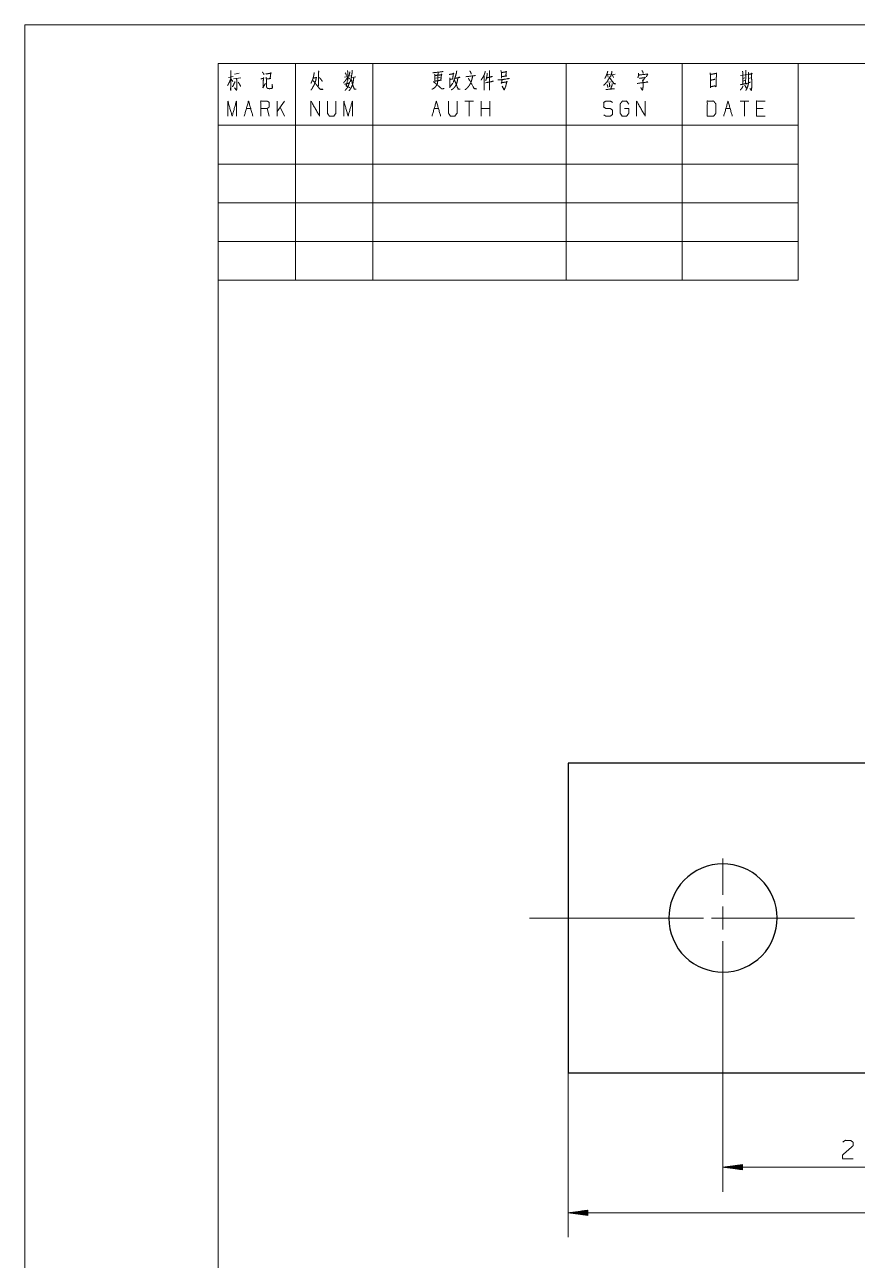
# Model space of a CAD drawing. Header units: millimetres. Extents: x 0 to 210, y 0 to 297.
# Drawn here: x 0 to 107.6, y 137.3 to 297 of the extents above; entities that cross this region are included whole.
import ezdxf

# ---------------------------------------------------------------- set-up
doc = ezdxf.new("R2010")
doc.units = ezdxf.units.MM
doc.layers.add('101', color=7, linetype='Continuous', true_color=0xffffff)

msp = doc.modelspace()

# ---------------------------------------------------------------- linework, layer by layer
at = {"layer": '101', "color": 133, "linetype": 'Continuous', "lineweight": 18}
for p, q in [((210, 297), (0, 297)), ((0, 297), (0, 0)), ((25, 292), (100, 292)), ((25, 292), (100, 292)), ((25, 292), (100, 292)), ((25, 292), (25, 5)), ((205, 292), (25, 292)), ((25, 292), (25, 264)), ((35, 292), (35, 264)), ((45, 292), (45, 264)), ((70, 292), (70, 264)), ((85, 292), (85, 264)), ((100, 292), (100, 264)), ((25, 284), (100, 284)), ((25, 279), (100, 279)), ((25, 274), (100, 274)), ((25, 269), (100, 269)), ((25, 264), (100, 264))]:
    msp.add_line(p, q, dxfattribs=at)
at = {"layer": '101', "color": 72, "linetype": 'Continuous', "lineweight": 18}
for p, q in [((27.13, 290.61), (27.71, 290.74)), ((75.25, 290.57), (75.67, 290.63)), ((75.82, 290.51), (76.35, 290.61)), ((26.34, 290.18), (26.96, 290.3)), ((26.7, 289.95), (26.92, 289.68)), ((26.99, 289.99), (27.95, 290.14)), ((41.34, 290.22), (42.13, 290.38)), ((42.25, 290.16), (42.79, 290.28)), ((53.17, 290.09), (53.7, 290.18)), ((54.91, 288.87), (55.37, 289.43)), ((75.35, 290.55), (75.45, 290.24)), ((75.83, 289.64), (75.37, 289.56)), ((75.98, 290.49), (76.11, 290.16)), ((92.56, 290.43), (93.43, 290.55)), ((92.84, 290.07), (93.11, 290.14)), ((92.86, 289.72), (93.09, 289.78)), ((93.6, 290.05), (93.85, 290.12)), ((28.66, 286.17), (29.22, 286.17)), ((31.62, 285.18), (31.34, 286.17)), ((33.59, 287.14), (32.63, 285.78)), ((32.63, 285.18), (32.63, 287.14)), ((33.59, 285.18), (33.04, 286.36)), ((52.94, 286.17), (53.49, 286.17)), ((58.02, 287.14), (56.9, 287.14)), ((57.46, 287.14), (57.46, 285.18)), ((59.02, 285.18), (59.02, 287.14)), ((60.14, 286.17), (59.02, 286.17)), ((60.14, 285.18), (60.14, 287.14)), ((90.65, 286.17), (91.2, 286.17)), ((93.6, 287.14), (92.49, 287.14)), ((93.05, 287.14), (93.05, 285.18)), ((95.45, 286.17), (94.61, 286.17))]:
    msp.add_line(p, q, dxfattribs=at)
at = {"layer": '101', "color": 7, "linetype": 'Continuous', "lineweight": 25}
for p, q in [((150.27, 201.57), (70.27, 201.57)), ((70.27, 201.57), (70.27, 161.57)), ((70.27, 161.57), (150.27, 161.57))]:
    msp.add_line(p, q, dxfattribs=at)
at = {"layer": '101', "color": 151, "linetype": 'Continuous', "lineweight": 18}
for p, q in [((90.27, 184.57), (90.27, 189.27)), ((90.27, 180.07), (90.27, 183.07)), ((87.27, 181.57), (82.57, 181.57)), ((84.77, 181.57), (87.77, 181.57)), ((88.77, 181.57), (91.77, 181.57)), ((89.27, 181.57), (107.27, 181.57)), ((93.27, 181.57), (107.27, 181.57)), ((90.27, 178.57), (90.27, 173.87))]:
    msp.add_line(p, q, dxfattribs=at)
at = {"layer": '101', "color": 22, "linetype": 'Continuous', "lineweight": 18}
for p, q in [((90.27, 173.87), (90.27, 146.19)), ((70.27, 161.57), (70.27, 140.31)), ((92.81, 149.7), (90.27, 149.37)), ((90.27, 149.37), (92.81, 149.03)), ((130.27, 149.37), (90.27, 149.37)), ((92.81, 149.39), (90.46, 149.39)), ((92.81, 149.34), (90.46, 149.34)), ((92.81, 149.45), (90.85, 149.45)), ((92.81, 149.29), (90.85, 149.29)), ((92.81, 149.5), (91.24, 149.5)), ((92.81, 149.24), (91.24, 149.24)), ((92.81, 149.55), (91.62, 149.55)), ((92.81, 149.19), (91.62, 149.19)), ((92.81, 149.6), (92.01, 149.6)), ((92.81, 149.14), (92.01, 149.14)), ((92.81, 149.65), (92.39, 149.65)), ((92.81, 149.09), (92.39, 149.09)), ((92.81, 149.7), (92.78, 149.7)), ((92.81, 149.7), (92.78, 149.7)), ((92.81, 149.04), (92.78, 149.04)), ((92.81, 149.04), (92.78, 149.04)), ((92.81, 149.03), (92.81, 149.7)), ((72.81, 143.82), (70.27, 143.49)), ((72.81, 143.72), (72.01, 143.72)), ((72.81, 143.77), (72.39, 143.77)), ((72.81, 143.82), (72.78, 143.82)), ((72.81, 143.82), (72.78, 143.82)), ((72.81, 143.15), (72.81, 143.82)), ((70.27, 143.49), (150.27, 143.49)), ((70.27, 143.49), (72.81, 143.15)), ((72.81, 143.51), (70.46, 143.51)), ((72.81, 143.46), (70.46, 143.46)), ((72.81, 143.56), (70.85, 143.56)), ((72.81, 143.41), (70.85, 143.41)), ((72.81, 143.61), (71.24, 143.61)), ((72.81, 143.36), (71.24, 143.36)), ((72.81, 143.66), (71.62, 143.66)), ((72.81, 143.31), (71.62, 143.31)), ((72.81, 143.26), (72.01, 143.26)), ((72.81, 143.21), (72.39, 143.21)), ((72.81, 143.16), (72.78, 143.16)), ((72.81, 143.16), (72.78, 143.16))]:
    msp.add_line(p, q, dxfattribs=at)
at = {"layer": '101', "color": 7, "linetype": 'Continuous', "lineweight": 25}
for start, end in [(28.6479, 208.6479), (208.6479, 28.6479)]:
    msp.add_arc((90.27, 181.57), 7, start, end, dxfattribs=at)
at = {"layer": '101', "color": 72, "linetype": 'Continuous', "lineweight": 18}
for points, knots in [([(26.67, 291.07), (26.66, 288.89), (26.63, 288.5), (26.61, 288.71), (26.64, 288.94)], [0, 0, 0.723303, 0.854546, 0.923601, 1, 1]), ([(30.7, 290.88), (30.87, 290.72), (30.92, 290.63), (30.92, 290.53), (30.9, 290.67)], [0, 0, 0.413146, 0.573572, 0.750721, 1, 1]), ([(31.19, 290.63), (31.87, 290.74), (31.82, 290.8), (31.73, 290.05), (31.82, 290.05), (31.25, 289.99)], [0, 0, 0.313958, 0.349012, 0.694882, 0.735357, 1, 1]), ([(37.43, 290.84), (37.42, 290.72), (37.34, 290.3), (37.26, 290.01), (37.18, 289.8), (37.09, 289.6), (37.01, 289.43)], [0, 0, 0.084498, 0.36853, 0.573114, 0.721457, 0.873368, 1, 1]), ([(37.97, 291.05), (38.02, 290.94), (38, 290.84), (37.99, 289.12), (37.97, 289.23), (38, 289.45)], [0, 0, 0.049543, 0.095606, 0.852767, 0.898838, 1, 1]), ([(41.43, 290.8), (41.56, 290.57), (41.59, 290.43)], [0, 0, 0.640221, 1, 1]), ([(41.73, 291.07), (41.76, 290.92), (41.76, 289.78), (41.73, 289.93), (41.76, 290.05)], [0, 0, 0.094654, 0.823636, 0.91829, 1, 1]), ([(42.03, 290.92), (42.03, 290.82), (41.91, 290.34)], [0, 0, 0.174301, 1, 1]), ([(42.33, 291.11), (42.33, 290.98), (42.32, 290.76), (42.27, 290.47), (42.23, 290.16), (42.17, 289.91), (42.1, 289.68), (42.08, 289.62)], [0, 0, 0.081852, 0.232243, 0.425429, 0.63211, 0.800313, 0.957953, 1, 1]), ([(53.44, 290.84), (53.42, 290.18), (53.41, 289.85), (53.39, 289.66), (53.38, 289.56), (53.36, 289.43), (53.32, 289.31), (53.27, 289.2), (53.14, 289.02), (53, 288.85), (52.79, 288.73), (52.69, 288.67), (52.65, 288.65)], [0, 0, 0.263783, 0.395771, 0.470171, 0.511786, 0.56157, 0.614019, 0.658777, 0.749614, 0.837596, 0.932985, 0.980677, 1, 1]), ([(52.76, 290.82), (52.82, 290.78), (52.85, 290.8), (54.11, 290.94), (54.07, 290.96), (53.92, 290.92)], [0, 0, 0.045522, 0.068286, 0.872626, 0.90344, 1, 1]), ([(53, 290.59), (53.04, 290.41), (53.04, 289.66), (53.03, 289.7), (53.89, 289.85), (53.8, 289.85), (53.89, 290.63), (53.92, 290.57), (53.87, 290.53), (53.04, 290.43)], [0, 0, 0.051663, 0.252803, 0.264656, 0.500971, 0.524672, 0.738301, 0.756829, 0.773117, 1, 1]), ([(54.88, 290.57), (55.47, 290.67), (55.41, 290.74), (55.34, 290.01), (55.41, 290.01), (54.97, 289.93), (54.94, 290.12), (54.97, 289.89), (54.96, 288.96)], [0, 0, 0.181366, 0.207406, 0.429567, 0.451891, 0.588199, 0.645735, 0.715777, 1, 1]), ([(55.85, 291.05), (55.82, 290.8), (55.73, 290.47), (55.62, 290.12), (55.53, 289.89), (55.47, 289.72), (55.41, 289.58)], [0, 0, 0.162457, 0.385014, 0.625897, 0.784413, 0.898493, 1, 1]), ([(57.56, 291.03), (57.66, 290.84), (57.71, 290.72), (57.74, 290.59)], [0, 0, 0.450481, 0.729637, 1, 1]), ([(59.55, 290.98), (59.48, 290.72), (59.38, 290.47), (59.26, 290.24), (59.14, 290.05), (59, 289.85)], [0, 0, 0.21836, 0.428744, 0.629221, 0.801494, 1, 1]), ([(59.8, 290.72), (59.76, 290.38), (59.7, 290.09), (59.64, 289.89), (59.6, 289.76)], [0, 0, 0.34211, 0.644851, 0.86512, 1, 1]), ([(60.08, 291.07), (60.12, 290.98), (60.09, 291.03), (60.11, 288.54), (60.09, 288.73), (60.11, 289.04)], [0, 0, 0.029975, 0.04619, 0.840789, 0.900562, 1, 1]), ([(61.57, 291.07), (61.63, 290.82), (61.63, 290.09), (61.63, 290.28), (62.33, 290.38), (62.21, 290.38), (62.24, 290.9), (62.26, 290.98), (62.29, 290.92), (62.19, 290.9), (61.63, 290.82)], [0, 0, 0.076614, 0.294117, 0.350048, 0.563214, 0.598361, 0.753971, 0.779215, 0.799829, 0.831205, 1, 1]), ([(75.37, 290.98), (75.35, 290.84), (75.23, 290.53), (75.13, 290.28), (75.01, 290.07)], [0, 0, 0.148006, 0.485257, 0.758321, 1, 1]), ([(75.91, 290.98), (75.92, 290.88), (75.75, 290.3)], [0, 0, 0.147218, 1, 1]), ([(79.34, 290.74), (79.34, 290.51), (79.33, 290.34), (79.3, 290.22), (79.27, 290.12)], [0, 0, 0.361949, 0.626223, 0.829034, 1, 1]), ([(79.34, 290.49), (80.57, 290.63), (80.56, 290.67), (80.37, 290.26)], [0, 0, 0.712481, 0.737756, 1, 1]), ([(79.78, 291.09), (79.89, 290.96), (79.93, 290.86), (79.96, 290.69)], [0, 0, 0.364604, 0.619196, 1, 1]), ([(88.61, 290.8), (88.64, 290.59), (88.66, 290.14), (88.67, 289.66), (88.67, 289.6), (88.67, 288.83), (88.67, 288.98), (89.24, 289.1), (89.36, 288.96), (89.39, 289.14), (89.39, 289.39), (89.4, 289.87), (89.42, 290.36), (89.42, 290.78), (89.43, 290.72), (88.66, 290.57)], [0, 0, 0.037589, 0.119519, 0.205166, 0.216331, 0.354043, 0.380097, 0.485125, 0.518622, 0.552532, 0.597196, 0.682843, 0.77221, 0.846648, 0.858119, 1, 1]), ([(92.8, 290.98), (92.83, 290.86), (92.83, 289.31)], [0, 0, 0.075954, 1, 1]), ([(93.21, 291.11), (93.24, 290.98), (93.19, 289.37)], [0, 0, 0.073211, 1, 1]), ([(93.55, 290.82), (93.59, 290.59), (93.59, 290.14), (93.57, 289.64), (93.55, 289.33), (93.47, 289), (93.38, 288.79), (93.22, 288.48)], [0, 0, 0.096217, 0.285187, 0.491418, 0.620825, 0.76157, 0.854869, 1, 1]), ([(93.59, 290.57), (94.03, 290.67), (93.98, 290.74), (93.98, 290.05), (94, 289.12), (93.98, 288.77), (93.97, 288.56), (93.95, 288.5), (93.74, 288.77), (93.94, 288.58)], [0, 0, 0.13308, 0.155522, 0.357051, 0.631901, 0.735808, 0.797028, 0.815849, 0.918301, 1, 1]), ([(26.67, 290.16), (26.6, 289.91), (26.48, 289.62), (26.35, 289.35), (26.23, 289.14)], [0, 0, 0.233514, 0.515368, 0.78555, 1, 1]), ([(27.18, 289.66), (27.17, 289.58), (26.86, 288.96)], [0, 0, 0.108202, 1, 1]), ([(27.37, 289.99), (27.42, 289.87), (27.42, 288.83), (27.4, 288.6), (27.39, 288.52), (27.11, 288.85), (27.39, 288.56)], [0, 0, 0.056947, 0.504404, 0.603051, 0.639405, 0.826366, 1, 1]), ([(27.61, 289.58), (27.87, 289.16), (27.92, 289), (27.81, 289.27)], [0, 0, 0.516563, 0.696901, 1, 1]), ([(30.53, 289.99), (30.92, 290.09), (30.86, 290.16), (30.83, 288.96), (30.77, 288.83), (31.12, 289.41)], [0, 0, 0.158008, 0.19221, 0.673433, 0.728446, 1, 1]), ([(31.22, 290.22), (31.25, 289.91), (31.25, 289.2), (31.27, 288.98), (31.3, 288.87), (31.34, 288.81), (31.41, 288.77), (31.53, 288.75), (31.66, 288.73), (32.03, 288.79), (32, 289.33), (32, 288.79)], [0, 0, 0.097093, 0.316208, 0.387239, 0.42073, 0.444406, 0.470581, 0.507596, 0.549105, 0.664641, 0.832445, 1, 1]), ([(37.28, 290.09), (37.75, 290.18), (37.71, 290.22), (37.68, 290.03), (37.62, 289.76), (37.56, 289.6), (37.48, 289.37), (37.4, 289.18), (37.28, 288.98), (37.2, 288.81), (37.02, 288.56)], [0, 0, 0.202443, 0.228131, 0.308408, 0.425631, 0.500403, 0.604281, 0.689483, 0.790714, 0.870506, 1, 1]), ([(37.28, 289.8), (38.22, 288.62), (38.56, 288.65), (38.54, 288.65), (38.24, 288.67), (38.08, 288.81)], [0, 0, 0.632183, 0.773704, 0.779845, 0.909108, 1, 1]), ([(38.1, 290.16), (38.13, 290.14), (38.4, 289.8), (38.47, 289.68)], [0, 0, 0.059448, 0.761031, 1, 1]), ([(41.75, 290.24), (41.62, 290.01), (41.48, 289.8), (41.35, 289.64), (41.22, 289.49)], [0, 0, 0.287221, 0.555142, 0.786181, 1, 1]), ([(41.34, 289.31), (41.97, 289.45), (41.98, 289.64), (41.98, 289.56), (41.91, 289.31), (41.81, 289.04), (41.7, 288.83), (41.59, 288.71), (41.48, 288.58), (41.41, 288.52)], [0, 0, 0.30447, 0.39258, 0.431622, 0.553714, 0.689469, 0.798362, 0.878841, 0.954752, 1, 1]), ([(41.72, 289.66), (41.56, 289.08), (41.66, 289.04), (41.78, 289), (41.89, 288.94), (42.04, 288.85)], [0, 0, 0.5291, 0.62629, 0.735524, 0.852093, 1, 1]), ([(41.76, 290.2), (41.94, 290.07), (42.03, 289.97)], [0, 0, 0.613122, 1, 1]), ([(42.54, 290.16), (42.49, 289.8), (42.45, 289.56), (42.41, 289.35), (42.35, 289.16), (42.23, 288.91), (42.13, 288.73), (42.01, 288.56), (41.92, 288.48)], [0, 0, 0.19438, 0.332636, 0.448614, 0.555649, 0.70616, 0.822692, 0.933847, 1, 1]), ([(42.22, 289.89), (42.25, 289.85), (42.39, 289.27), (42.49, 289), (42.6, 288.71), (42.63, 288.65), (42.85, 288.67), (42.63, 288.69), (42.55, 288.81)], [0, 0, 0.026721, 0.341749, 0.493483, 0.655465, 0.691641, 0.80784, 0.924039, 1, 1]), ([(52.82, 289.6), (52.89, 289.6), (53.17, 289.37), (53.41, 289.16), (53.63, 288.98), (53.9, 288.71), (54.23, 288.75), (53.92, 288.71), (53.82, 288.79)], [0, 0, 0.033467, 0.197839, 0.340788, 0.472468, 0.649452, 0.797921, 0.939753, 1, 1]), ([(55.98, 290.12), (55.98, 289.99), (55.92, 289.66), (55.86, 289.47), (55.81, 289.31), (55.73, 289.16), (55.65, 289.02), (55.54, 288.87), (55.31, 288.67), (55.13, 288.58)], [0, 0, 0.067236, 0.249298, 0.354996, 0.450079, 0.537949, 0.629663, 0.725721, 0.894899, 1, 1]), ([(55.54, 289.8), (55.59, 289.78), (56.04, 288.67), (56.32, 288.65), (56.06, 288.71), (55.98, 288.83)], [0, 0, 0.024909, 0.644018, 0.787117, 0.926016, 1, 1]), ([(55.62, 290.07), (56.27, 290.2), (56.2, 290.22), (56.08, 290.18)], [0, 0, 0.769962, 0.857327, 1, 1]), ([(57.88, 290.32), (57.88, 290.2), (57.81, 289.91), (57.74, 289.68), (57.65, 289.43), (57.52, 289.23), (57.5, 289.18), (57.42, 289.08), (57.31, 288.94), (57.18, 288.81), (57.06, 288.69), (56.93, 288.58)], [0, 0, 0.060656, 0.206644, 0.323463, 0.452143, 0.571976, 0.593424, 0.659716, 0.74639, 0.834816, 0.918178, 1, 1]), ([(57.02, 290.28), (58.29, 290.43), (58.21, 290.45), (58.12, 290.41)], [0, 0, 0.872478, 0.933903, 1, 1]), ([(57.34, 290.05), (57.4, 290.01), (58.1, 288.75), (58.43, 288.69), (58.12, 288.77), (58.02, 288.89)], [0, 0, 0.030854, 0.652647, 0.79375, 0.930716, 1, 1]), ([(59.38, 290.41), (59.39, 289.16), (59.39, 288.56), (59.38, 288.69), (59.39, 288.91)], [0, 0, 0.565717, 0.839123, 0.896086, 1, 1]), ([(59.57, 289.49), (60.61, 289.7), (60.53, 289.72), (60.4, 289.66)], [0, 0, 0.826976, 0.886334, 1, 1]), ([(59.8, 290.14), (60.47, 290.32), (60.4, 290.32), (60.28, 290.26)], [0, 0, 0.772509, 0.853435, 1, 1]), ([(61.18, 289.87), (61.37, 289.87), (61.75, 289.91), (62.68, 290.05), (62.58, 290.07), (62.43, 290.03)], [0, 0, 0.10704, 0.322386, 0.855626, 0.914427, 1, 1]), ([(61.73, 289.91), (61.63, 289.41), (61.6, 289.49), (62.38, 289.62), (62.33, 289.7), (62.33, 289.62), (62.24, 289.27), (62.19, 289.04), (62.11, 288.85), (62.05, 288.71), (62.01, 288.6), (61.98, 288.58), (61.72, 289.06), (62, 288.62)], [0, 0, 0.13637, 0.159981, 0.371157, 0.396349, 0.418604, 0.516111, 0.579311, 0.63312, 0.675133, 0.705357, 0.714996, 0.861275, 1, 1]), ([(75.64, 290.3), (75.63, 290.2), (75.39, 289.83), (75.38, 289.78), (75.26, 289.6), (75.06, 289.37), (74.85, 289.16)], [0, 0, 0.074337, 0.387309, 0.418539, 0.575027, 0.79286, 1, 1]), ([(75.31, 289.27), (75.38, 289), (75.38, 288.87), (75.37, 289.04)], [0, 0, 0.489807, 0.707975, 1, 1]), ([(75.58, 289.43), (75.64, 289.12), (75.61, 288.96), (75.61, 289.18)], [0, 0, 0.443891, 0.680119, 1, 1]), ([(75.61, 290.16), (76.2, 289.37), (76.43, 289.37), (76.2, 289.39), (76.08, 289.54)], [0, 0, 0.599324, 0.742451, 0.886135, 1, 1]), ([(75.95, 289.41), (75.95, 289.27), (75.77, 288.69)], [0, 0, 0.19307, 1, 1]), ([(79.2, 289.41), (80.57, 289.6), (80.49, 289.62), (80.28, 289.56)], [0, 0, 0.820202, 0.873508, 1, 1]), ([(79.49, 290.07), (80.25, 290.18), (80.21, 290.24), (79.92, 289.72)], [0, 0, 0.533866, 0.586729, 1, 1]), ([(79.87, 289.87), (79.9, 289.76), (79.93, 289.64), (79.94, 289.43), (79.94, 289), (79.93, 288.85), (79.9, 288.65), (79.86, 288.52), (79.64, 288.87), (79.87, 288.56)], [0, 0, 0.049623, 0.1085, 0.204239, 0.404798, 0.471991, 0.568442, 0.629223, 0.820578, 1, 1]), ([(88.67, 289.83), (89.24, 289.95), (89.18, 289.97), (89.05, 289.89)], [0, 0, 0.728512, 0.805958, 1, 1]), ([(92.52, 289.25), (93.43, 289.41), (93.38, 289.43), (93.33, 289.37)], [0, 0, 0.873246, 0.919206, 1, 1]), ([(92.86, 289.12), (92.84, 289.02), (92.73, 288.81), (92.62, 288.67), (92.52, 288.56)], [0, 0, 0.157085, 0.51447, 0.781154, 1, 1]), ([(93.09, 289.18), (93.25, 288.94), (93.25, 288.83), (93.19, 289.02)], [0, 0, 0.497679, 0.671694, 1, 1]), ([(93.57, 289.52), (93.6, 289.52), (93.84, 289.58)], [0, 0, 0.107799, 1, 1]), ([(75.12, 288.62), (76.23, 288.73), (76.16, 288.73), (75.99, 288.71)], [0, 0, 0.825897, 0.879998, 1, 1]), ([(26.26, 285.18), (26.26, 287.14), (26.82, 285.18), (27.37, 287.14), (27.37, 285.18)], [0, 0, 0.245192, 0.5, 0.754808, 1, 1]), ([(30.51, 285.18), (30.51, 287.14), (31.34, 287.14), (31.62, 286.96), (31.62, 286.36), (31.34, 286.17), (30.51, 286.17)], [0, 0, 0.400952, 0.571035, 0.639278, 0.761676, 0.829917, 1, 1]), ([(37.01, 285.18), (37.01, 287.14), (38.12, 285.18), (38.12, 287.14)], [0, 0, 0.317574, 0.682426, 1, 1]), ([(39.13, 287.14), (39.13, 285.57), (39.39, 285.18), (39.95, 285.18), (40.24, 285.57), (40.24, 287.14)], [0, 0, 0.337152, 0.438599, 0.557781, 0.662848, 1, 1]), ([(41.25, 285.18), (41.25, 287.14), (41.81, 285.18), (42.36, 287.14), (42.36, 285.18)], [0, 0, 0.245192, 0.5, 0.754808, 1, 1]), ([(54.78, 287.14), (54.78, 285.57), (55.05, 285.18), (55.6, 285.18), (55.89, 285.57), (55.89, 287.14)], [0, 0, 0.337152, 0.438599, 0.557781, 0.662848, 1, 1]), ([(74.85, 285.36), (75.13, 285.18), (75.7, 285.18), (75.98, 285.39), (75.98, 285.97), (75.7, 286.17), (75.15, 286.17), (74.85, 286.36), (74.85, 286.96), (75.15, 287.14), (75.7, 287.14), (75.98, 286.96)], [0, 0, 0.068035, 0.184054, 0.254521, 0.372333, 0.442799, 0.555843, 0.626367, 0.748393, 0.81892, 0.931964, 1, 1]), ([(77.55, 286.17), (78.1, 286.17), (78.1, 285.57), (77.82, 285.18), (77.25, 285.18), (76.97, 285.57), (76.97, 286.75), (77.27, 287.14), (77.81, 287.14), (78.09, 286.75)], [0, 0, 0.103295, 0.214797, 0.304261, 0.410274, 0.499739, 0.718892, 0.809956, 0.910533, 1, 1]), ([(79.11, 285.18), (79.11, 287.14), (80.22, 285.18), (80.22, 287.14)], [0, 0, 0.317574, 0.682426, 1, 1]), ([(88.25, 285.18), (89.07, 285.18), (89.36, 285.57), (89.36, 286.75), (89.07, 287.14), (88.25, 287.14), (88.25, 285.18)], [0, 0, 0.142133, 0.227159, 0.431787, 0.516817, 0.65895, 1, 1]), ([(90.37, 285.18), (90.93, 287.14), (91.48, 285.18)], [0, 0, 0.5, 1, 1]), ([(95.73, 285.18), (94.61, 285.18), (94.61, 287.14), (95.73, 287.14)], [0, 0, 0.265389, 0.734611, 1, 1]), ([(105.75, 152.61), (106.07, 152.84), (106.76, 152.84), (107.09, 152.61), (107.09, 152.14), (105.73, 150.94), (105.75, 150.46), (107.09, 150.46)], [0, 0, 0.069692, 0.192978, 0.265274, 0.350227, 0.674741, 0.759752, 1, 1])]:
    msp.add_open_spline(points, degree=1, knots=knots, dxfattribs=at)
for points in [[(28.38, 285.18), (28.94, 287.14), (29.5, 285.18)], [(52.66, 285.18), (53.22, 287.14), (53.77, 285.18)]]:
    msp.add_open_spline(points, degree=1, dxfattribs=at)
at = {"layer": '101', "color": 151, "linetype": 'Continuous', "lineweight": 18}
msp.add_open_spline([(65.27, 181.57), (67.77, 181.57), (83.27, 181.57)], degree=1, knots=[0, 0, 0.138889, 1, 1], dxfattribs=at)

doc.saveas('drawing.dxf')
